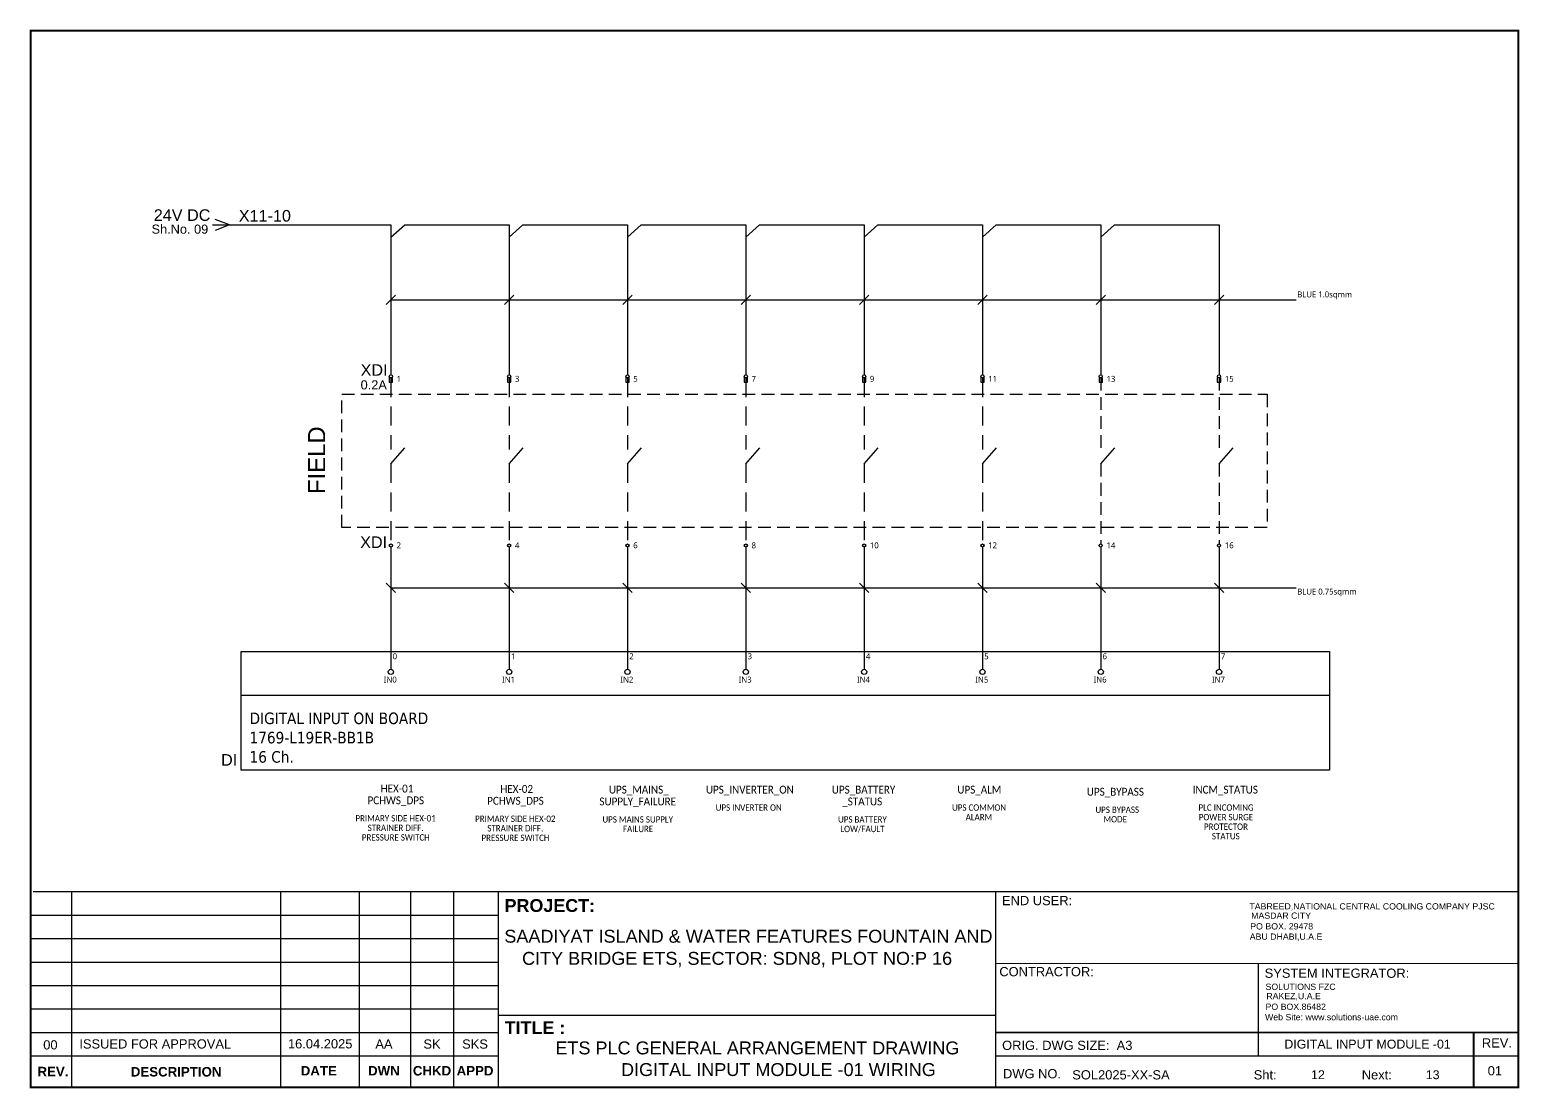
# Model space of a CAD drawing. Header units: inches. Extents: x 100535554 to 201081702, y 63708552 to 127420865.
# Drawn here: x 100539978 to 100541149, y 63708552 to 63709384 of the extents above; entities that cross this region are included whole.
import ezdxf
from ezdxf.enums import TextEntityAlignment as Align

# ---------------------------------------------------------------- set-up
doc = ezdxf.new("R2010")
doc.units = ezdxf.units.IN
doc.header["$MEASUREMENT"] = 0
doc.linetypes.add('DASHED', pattern=[0.75, 0.5, -0.25])
doc.layers.add('BORDER', color=7, linetype='Continuous')
doc.styles.add('A', font='arial.ttf')
doc.styles.add('ABB', font='arialbd.ttf')
doc.styles.add('MtXpl_Segoe_UI', font='segoeui.ttf')
doc.styles.add('Tahoma$001H0', font='tahoma.ttf')

# ---------------------------------------------------------------- blocks, each defined once
blk = doc.blocks.new('Title Frame_Al Bayt')
at = {"layer": 'BORDER'}
for p, q in [((897.4, -274.9), (1264.8, -274.9)), ((897.4, -293.3), (1264.8, -293.3)), ((897.4, -311.8), (1264.8, -311.8)), ((897.4, -330.3), (1264.8, -330.3)), ((897.4, -348.7), (1264.8, -348.7)), ((897.4, -367.2), (1264.8, -367.2))]:
    blk.add_line(p, q, dxfattribs=at)
at = {"layer": 'BORDER', "const_width": 1.54}
blk.add_lwpolyline([(897.4, 420.3), (897.4, -410.2), (2066.3, -410.2), (2066.3, 420.3)], close=True, dxfattribs=at)
at = {"layer": 'BORDER'}
for points, const_width in [([(899, -256.4), (2066.3, -256.4)], 1.08), ([(929.4, -410.2), (929.4, -256.4)], 1.08), ([(1093.7, -410.2), (1093.7, -256.4)], 1.08), ([(1093.7, -391.8), (1093.7, -256.4)], 1.08), ([(1155.6, -410.2), (1155.6, -256.4)], 1.08), ([(1195.8, -410.2), (1195.8, -256.4)], 1.08), ([(1195.8, -391.8), (1195.8, -256.4)], 1.08), ([(1229.6, -410.2), (1229.6, -256.4)], 1.08), ([(1229.6, -391.8), (1229.6, -256.4)], 1.08), ([(1264.8, -256.4), (1264.8, -410.2)], 1.08), ([(1655.6, -410.2), (1655.6, -256.4)], 1.08), ([(1655.6, -312.9), (2066.3, -312.9)], 0.923), ([(1862.1, -385.6), (1862.1, -312.9)], 0.923), ([(1655.6, -353.7), (1265.2, -353.7)], 1.08), ([(2066.3, -367.2), (1655.6, -367.2)], 1.08), ([(2031.2, -410.2), (2031.2, -367.2)], 1.54), ([(897.4, -385.6), (1264.8, -385.6)], 1.08), ([(2066.3, -385.6), (1655.6, -385.6)], 1.08)]:
    blk.add_lwpolyline(points, dxfattribs=dict(at, const_width=const_width))
for s, height, style, p in [('PROJECT:', 10.07, 'ABB', (1269.7, -272.4)), ('END USER:', 7.25, 'A', (1660.6, -267.1)), ('TABREED,NATIONAL CENTRAL COOLING COMPANY PJSC', 4.93, 'A', (1855, -270.5)), ('MASDAR CITY', 4.93, 'A', (1856.4, -277.8)), ('SAADIYAT ISLAND & WATER FEATURES FOUNTAIN AND', 10.15, 'A', (1269.5, -296.6)), ('ABU DHABI,U.A.E', 4.93, 'A', (1855.3, -294.3)), ('PO BOX. 29478', 4.93, 'A', (1855.7, -286.2)), (' CITY BRIDGE ETS, SECTOR: SDN8, PLOT NO:P 16', 10.15, 'A', (1279.5, -314)), ('CONTRACTOR:', 7.25, 'A', (1658.5, -323)), ('SYSTEM INTEGRATOR:', 7.25, 'A', (1867, -324.2)), ('SOLUTIONS FZC', 4.93, 'A', (1867.7, -333.7)), ('RAKEZ,U.A.E', 4.93, 'A', (1868.3, -341)), ('PO BOX.86482', 4.93, 'A', (1867.7, -349.4)), ('TITLE :', 10.07, 'ABB', (1269.8, -368.5)), ('Web Site: www.solutions-uae.com ', 4.93, 'A', (1867.3, -357.6)), ('ORIG. DWG SIZE:  A3', 7.25, 'A', (1660.7, -380.9)), ('REV.', 7.25, 'A', (2037.7, -379)), ('DWG NO.', 7.25, 'A', (1661.4, -403.2)), ('SOL2025-XX-SA', 7.25, 'A', (1715.8, -404.1)), ('Sht:', 7.25, 'A', (1858.4, -404.1)), ('Next:', 7.25, 'A', (1943.3, -404.1)), ('01', 7.25, 'A', (2042.3, -400.9))]:
    blk.add_text(s, height=height, dxfattribs=dict(at, style=style)).set_placement(p)
for s, height, style, p in [('00', 7.25, 'A', (912.8, -376.9)), ('REV.', 7.46, 'ABB', (914.8, -397.9))]:
    blk.add_text(s, height=height, dxfattribs=dict(at, style=style)).set_placement(p, align=Align.MIDDLE)
for s, height, style, p in [('ISSUED FOR APPROVAL', 7.25, 'A', (995.2, -379.8)), ('16.04.2025', 7.25, 'A', (1124.8, -379.7)), ('AA', 7.25, 'A', (1174.9, -379.9)), ('SK', 7.25, 'A', (1212.7, -379.9)), ('SKS', 7.25, 'A', (1246.5, -379.9)), ('DESCRIPTION', 7.463, 'ABB', (1011.6, -401.8)), ('DATE', 7.46, 'ABB', (1123.7, -401)), ('DWN', 7.46, 'ABB', (1174.9, -401)), ('CHKD', 7.46, 'ABB', (1212.7, -401)), ('APPD', 7.46, 'ABB', (1246.5, -401))]:
    blk.add_text(s, height=height, dxfattribs=dict(at, style=style)).set_placement(p, align=Align.CENTER)

msp = doc.modelspace()

# ---------------------------------------------------------------- linework, layer by layer
for p, q in [((100540121.838, 63709230.563), (100540262.127, 63709230.563)), ((100540135.357, 63709230.563), (100540124.106, 63709234.862)), ((100540135.357, 63709230.563), (100540124.106, 63709226.263)), ((100540262.127, 63709230.563), (100540262.127, 63709112.763)), ((100540262.127, 63709220.887), (100540272.95, 63709230.563)), ((100540272.95, 63709230.563), (100540355.1, 63709230.563)), ((100540355.1, 63709230.563), (100540355.1, 63709112.763)), ((100540355.1, 63709220.887), (100540365.923, 63709230.563)), ((100540365.923, 63709230.563), (100540448.073, 63709230.563)), ((100540448.073, 63709230.563), (100540448.073, 63709112.763)), ((100540448.073, 63709220.887), (100540458.896, 63709230.563)), ((100540458.896, 63709230.563), (100540541.046, 63709230.563)), ((100540541.046, 63709230.563), (100540541.046, 63709112.763)), ((100540541.046, 63709220.887), (100540551.869, 63709230.563)), ((100540551.869, 63709230.563), (100540634.02, 63709230.563)), ((100540634.02, 63709230.563), (100540634.02, 63709112.763)), ((100540634.02, 63709220.887), (100540644.842, 63709230.563)), ((100540644.842, 63709230.563), (100540726.993, 63709230.563)), ((100540726.993, 63709230.563), (100540726.993, 63709112.763)), ((100540726.993, 63709220.887), (100540737.815, 63709230.563)), ((100540737.815, 63709230.563), (100540819.966, 63709230.563)), ((100540819.966, 63709230.563), (100540819.966, 63709112.763)), ((100540819.966, 63709220.887), (100540830.789, 63709230.563)), ((100540830.789, 63709230.563), (100540912.939, 63709230.563)), ((100540912.939, 63709230.563), (100540912.939, 63709112.763)), ((100540262.127, 63709171.663), (100540973.611, 63709171.663)), ((100540262.127, 63709042.707), (100540273.2, 63709055.28)), ((100540355.1, 63709042.707), (100540366.173, 63709055.28)), ((100540448.073, 63709042.707), (100540459.146, 63709055.28)), ((100540541.046, 63709042.707), (100540552.119, 63709055.28)), ((100540634.02, 63709042.707), (100540645.092, 63709055.28)), ((100540726.993, 63709042.707), (100540738.066, 63709055.28)), ((100540819.966, 63709042.707), (100540831.039, 63709055.28)), ((100540912.939, 63709042.707), (100540924.012, 63709055.28)), ((100540262.127, 63708977.298), (100540262.127, 63708881.288)), ((100540355.1, 63708977.298), (100540355.1, 63708881.288)), ((100540448.073, 63708977.298), (100540448.073, 63708881.288)), ((100540541.046, 63708977.298), (100540541.046, 63708881.288)), ((100540634.02, 63708977.298), (100540634.02, 63708881.288)), ((100540726.993, 63708977.298), (100540726.993, 63708881.288)), ((100540819.966, 63708977.298), (100540819.966, 63708881.288)), ((100540912.939, 63708977.298), (100540912.939, 63708881.288)), ((100540262.127, 63708945.224), (100540973.611, 63708945.224)), ((100540144.345, 63708861.011), (100540999.775, 63708861.011))]:
    msp.add_line(p, q)
at = {"color": 7}
for p, q in [((100540258.506, 63709168.042), (100540265.748, 63709175.284)), ((100540351.479, 63709168.042), (100540358.722, 63709175.284)), ((100540444.452, 63709168.042), (100540451.695, 63709175.284)), ((100540537.425, 63709168.042), (100540544.668, 63709175.284)), ((100540630.398, 63709168.042), (100540637.641, 63709175.284)), ((100540723.371, 63709168.042), (100540730.614, 63709175.284)), ((100540816.345, 63709168.042), (100540823.587, 63709175.284)), ((100540909.318, 63709168.042), (100540916.561, 63709175.284)), ((100540258.506, 63708948.846), (100540265.748, 63708941.603)), ((100540351.479, 63708948.846), (100540358.722, 63708941.603)), ((100540444.452, 63708948.846), (100540451.695, 63708941.603)), ((100540537.425, 63708948.846), (100540544.668, 63708941.603)), ((100540630.398, 63708948.846), (100540637.641, 63708941.603)), ((100540723.371, 63708948.846), (100540730.614, 63708941.603)), ((100540816.345, 63708948.846), (100540823.587, 63708941.603)), ((100540909.318, 63708948.846), (100540916.561, 63708941.603))]:
    msp.add_line(p, q, dxfattribs=at)
at = {"color": 0}
msp.add_line((100540262.127, 63709120.88), (100540262.127, 63709113.723), dxfattribs=at)
at = {"linetype": 'DASHED', "ltscale": 30}
for p, q in [((100540262.127, 63709110.302), (100540262.127, 63709053.995)), ((100540355.1, 63709110.302), (100540355.1, 63709053.995)), ((100540448.073, 63709110.302), (100540448.073, 63709053.995)), ((100540541.046, 63709110.302), (100540541.046, 63709053.995)), ((100540634.02, 63709110.302), (100540634.02, 63709053.995)), ((100540726.993, 63709110.302), (100540726.993, 63709053.995)), ((100540262.127, 63709042.707), (100540262.127, 63708979.76)), ((100540355.1, 63709042.707), (100540355.1, 63708979.76)), ((100540448.073, 63709042.707), (100540448.073, 63708979.76)), ((100540541.046, 63709042.707), (100540541.046, 63708979.76)), ((100540634.02, 63709042.707), (100540634.02, 63708979.76)), ((100540726.993, 63709042.707), (100540726.993, 63708979.76))]:
    msp.add_line(p, q, dxfattribs=at)
at = {"linetype": 'DASHED', "ltscale": 20}
for p, q in [((100540819.966, 63709110.302), (100540819.966, 63709053.995)), ((100540912.939, 63709110.302), (100540912.939, 63709053.995)), ((100540819.966, 63709042.707), (100540819.966, 63708979.76)), ((100540912.939, 63709042.707), (100540912.939, 63708979.76))]:
    msp.add_line(p, q, dxfattribs=at)
for points in [[(100540260.752, 63709107.065), (100540263.502, 63709107.065), (100540263.502, 63709110.302), (100540260.752, 63709110.302)], [(100540353.725, 63709107.065), (100540356.475, 63709107.065), (100540356.475, 63709110.302), (100540353.725, 63709110.302)], [(100540446.698, 63709107.065), (100540449.449, 63709107.065), (100540449.449, 63709110.302), (100540446.698, 63709110.302)], [(100540539.671, 63709107.065), (100540542.422, 63709107.065), (100540542.422, 63709110.302), (100540539.671, 63709110.302)], [(100540632.644, 63709107.065), (100540635.395, 63709107.065), (100540635.395, 63709110.302), (100540632.644, 63709110.302)], [(100540725.618, 63709107.065), (100540728.368, 63709107.065), (100540728.368, 63709110.302), (100540725.618, 63709110.302)], [(100540818.591, 63709107.065), (100540821.341, 63709107.065), (100540821.341, 63709110.302), (100540818.591, 63709110.302)], [(100540911.564, 63709107.065), (100540914.314, 63709107.065), (100540914.314, 63709110.302), (100540911.564, 63709110.302)], [(100540144.345, 63708895.114), (100540999.775, 63708895.114), (100540999.775, 63708801.887), (100540144.345, 63708801.887)]]:
    msp.add_lwpolyline(points, close=True)
msp.add_lwpolyline([(100540223.447, 63709097.423), (100540950.625, 63709097.423), (100540950.625, 63708992.638), (100540223.447, 63708992.638)], close=True, dxfattribs=at)
at = {"color": 0}
for centre in [(100540262.127, 63709111.533), (100540355.1, 63709111.533), (100540448.073, 63709111.533), (100540541.046, 63709111.533), (100540634.02, 63709111.533), (100540726.993, 63709111.533), (100540819.966, 63709111.533), (100540912.939, 63709111.533), (100540262.127, 63708978.529), (100540355.1, 63708978.529), (100540448.073, 63708978.529), (100540541.046, 63708978.529), (100540634.02, 63708978.529), (100540726.993, 63708978.529), (100540819.966, 63708978.529), (100540912.939, 63708978.529)]:
    msp.add_circle(centre, 1.231, dxfattribs=at)
for centre in [(100540262.127, 63708879.224), (100540355.1, 63708879.224), (100540448.073, 63708879.224), (100540541.046, 63708879.224), (100540634.02, 63708879.224), (100540726.993, 63708879.224), (100540819.966, 63708879.224), (100540912.939, 63708879.224)]:
    msp.add_circle(centre, 2.063)

# ---------------------------------------------------------------- block references
at = {"layer": 'BORDER'}
msp.add_blockref('Title Frame_Al Bayt', (100539081.752, 63708962.922), dxfattribs=at)

# ---------------------------------------------------------------- texts
at = {"color": 7, "style": 'MtXpl_Segoe_UI'}
for s, p in [('BLUE 1.0sqmm', (100540974.375, 63709175.939)), ('BLUE 0.75sqmm', (100540974.375, 63708942.375))]:
    msp.add_text(s, height=4.66043, dxfattribs=at).set_placement(p, align=Align.MIDDLE_LEFT)
for s, height, p in [('1', 4.66, (100540266.635, 63709107.254)), ('3', 4.66, (100540359.608, 63709107.254)), ('5', 4.66, (100540452.581, 63709107.254)), ('7', 4.66, (100540545.554, 63709107.254)), ('9', 4.66, (100540638.527, 63709107.254)), ('11', 4.6604, (100540731.501, 63709107.254)), ('13', 4.6604, (100540824.474, 63709107.254)), ('15', 4.6604, (100540917.447, 63709107.254)), ('2', 4.66, (100540266.635, 63708976.367)), ('4', 4.66, (100540359.608, 63708976.367)), ('6', 4.66, (100540452.581, 63708976.367)), ('8', 4.66, (100540545.554, 63708976.367)), ('10', 4.6604, (100540638.527, 63708976.367)), ('12', 4.6604, (100540731.501, 63708976.367)), ('14', 4.6604, (100540824.474, 63708976.367)), ('16', 4.6604, (100540917.447, 63708976.367)), ('0', 4.66, (100540263.521, 63708889.15)), ('1', 4.66, (100540356.494, 63708889.15)), ('2', 4.66, (100540449.467, 63708889.15)), ('3', 4.66, (100540542.44, 63708889.15)), ('4', 4.66, (100540635.414, 63708889.15)), ('5', 4.66, (100540728.387, 63708889.15)), ('6', 4.66, (100540821.36, 63708889.15)), ('7', 4.66, (100540914.333, 63708889.15)), ('IN0', 4.6604, (100540256.57, 63708870.842)), ('IN1', 4.6604, (100540349.543, 63708870.842)), ('IN2', 4.6604, (100540442.516, 63708870.842)), ('IN3', 4.6604, (100540535.489, 63708870.842)), ('IN4', 4.6604, (100540628.463, 63708870.842)), ('IN5', 4.6604, (100540721.436, 63708870.842)), ('IN6', 4.6604, (100540814.409, 63708870.842)), ('IN7', 4.6604, (100540907.382, 63708870.842))]:
    msp.add_text(s, height=height, dxfattribs=at).set_placement(p)
at = {"style": 'A'}
msp.add_text('DIGITAL INPUT MODULE -01 ', height=6.96131, dxfattribs=at).set_placement((100540964.24, 63708583.121))
for s, p in [('12', (100540990.619, 63708562.53)), ('13', (100541080.817, 63708562.53))]:
    msp.add_text(s, height=6.9613, dxfattribs=at).set_placement(p, align=Align.MIDDLE_CENTER)
at = {"color": 7, "insert": (100540151.037, 63708847.261), "char_height": 9.09602, "attachment_point": 1, "style": 'Tahoma$001H0'}
msp.add_mtext_dynamic_manual_height_columns('\\pt63.672;DIGITAL INPUT ON BOARD\\P1769-L19ER-BB1B\\P16 Ch.', width=893.15924, gutter_width=1, heights=[285.685], dxfattribs=at)
at = {"color": 7, "attachment_point": 1, "line_spacing_factor": 0.9, "style": 'Tahoma$001H0'}
for s, width, gutter_width, heights, insert, char_height in [('\\pi20.824,t84.496;{\\fCalibri Light|b0|i0|c0|p34;\\H0.75x;\\C256; \\fCalibri|b0|i0|c0|p32;\\H0.90882x;\\W0.9;HEX-01 \\P\\pi12.83,t76.502;PCHWS_DPS\\P\\pi34.768,t98.44;\\H0.58065x;\\P\\pi3.3816,t67.054;\\H1.3889x;PRIMARY SIDE HEX-01 \\P\\pi12.956,t76.629;STRAINER DIFF. \\P\\pi8.3871,t72.059;PRESSURE SWITCH}', 69.53571, 1, [52.998], (100540230.91, 63708790.611), 9.096024), ('\\pi20.831,t84.503;{\\fCalibri Light|b0|i0|c0|p34;\\H0.75x;\\C256; \\fCalibri|b0|i0|c0|p32;\\H0.90882x;\\W0.9;HEX-02 \\P\\pi12.83,t76.502;PCHWS_DPS\\P\\pi34.768,t98.44;\\H0.58065x;\\P\\pi3.3868,t67.059;\\H1.3889x;PRIMARY SIDE HEX-02 \\P\\pi12.956,t76.629;STRAINER DIFF. \\P\\pi8.3871,t72.059;PRESSURE SWITCH}', 69.53571, 1, [52.998], (100540324.95, 63708790.276), 9.096024), ('\\pi8.007,t71.679;{\\fCalibri Light|b0|i0|c0|p34;\\H0.75x;\\C256; \\fCalibri|b0|i0|c0|p32;\\H0.90882x;\\W0.9;UPS_MAINS_ \\P\\pi2.9379,t66.61;SUPPLY_FAILURE\\P\\pi32.984,t96.656;\\H0.58065x;\\P\\pi5.3225,t68.995;\\H1.3889x;UPS MAINS SUPPLY \\P\\pi21.476,t85.148;FAILURE}', 65.96805, 1, [58.199], (100540423.049, 63708789.747), 9.096024), ('\\pi0.8786,t64.551;{\\fCalibri Light|b0|i0|c0|p34;\\H0.75x;\\C256; \\fCalibri|b0|i0|c0|p32;\\H0.90882x;\\W0.9;UPS_INVERTER_ON \\P\\pi36.606,t100.28;\\H0.58065x;\\P\\pi10.995,t74.667;\\H1.3889x;UPS INVERTER ON}', 73.21134, 1, [43.953], (100540506.394, 63708789.747), 9.096024), ('\\pi3.5441,t67.216;{\\fCalibri Light|b0|i0|c0|p34;\\H0.75x;\\C256; \\fCalibri|b0|i0|c0|p32;\\H0.90882x;\\W0.9;UPS_BATTERY\\P\\pi14.165,t77.838;_STATUS \\P\\pi29.882,t93.554;\\H0.58065x;\\P\\pi10.879,t74.552;\\H1.3889x;UPS BATTERY\\fTahoma|b0|i0|c0|p34;\\H1.3644x;\\W1; \\P\\pi12.674,t76.346;\\fCalibri|b0|i0|c0|p32;\\H0.73292x;\\W0.9;LOW/FAULT}', 59.7635, 0, [53.194], (100540602.647, 63708789.747), 9.096024), ('\\pi5.4362,t69.108;{\\fCalibri|b0|i0|c0|p32;\\H0.68162x;\\W0.9;\\C256;UPS_ALM\\P\\pi22.15,t85.823;\\H0.58065x;\\P\\pi1.2735,t64.946;\\H1.3889x;UPS COMMON \\P\\pi11.961,t75.633;ALARM}', 44.30099, 0, [53.194], (100540701.842, 63708789.747), 9.09602), ('{\\fCalibri|b0|i0|c0|p32;\\H0.68162x;\\W0.9;\\C256;   UPS_BYPASS\\H0.99999x;\\P\\pi30.846,t94.518;\\H0.58065x;\\P\\pi0,tz;\\H1.3889x;        UPS BYPASS \\P            MODE}', 61.69219, 0, [36.74], (100540803.098, 63708788.067), 9.09602), ('{\\fCalibri|b0|i0|c0|p32;\\H0.68162x;\\W0.9;\\C256;INCM_STATUS\\P\\pi25.932,t89.604;\\H0.58065x;\\P\\pi4.607,t68.279;\\H1.3889x;PLC INCOMING \\P\\pi4.8338,t68.506;POWER SURGE \\P\\pi8.9133,t72.585;PROTECTOR \\P\\pi15.146,t78.818;STATUS}', 51.86461, 0, [55.534], (100540892.169, 63708789.747), 9.09602)]:
    msp.add_mtext_dynamic_manual_height_columns(s, width=width, gutter_width=gutter_width, heights=heights, dxfattribs=dict(at, insert=insert, char_height=char_height))
at = {"layer": 'BORDER', "style": 'A'}
for s, height, p in [('24V DC', 9.096, (100540075.797, 63709238.317)), ('X11-10', 9.096, (100540142.6, 63709237.775)), ('Sh.No. 09', 7.1693, (100540074.049, 63709227.263)), ('XDI', 9.096, (100540238.328, 63709116.532)), ('0.2A', 7.1693, (100540238.328, 63709104.846)), ('XDI', 9.096, (100540237.976, 63708981.155)), ('DI', 9.096, (100540128.666, 63708810.022))]:
    msp.add_text(s, height=height, dxfattribs=at).set_placement(p, align=Align.MIDDLE_LEFT)
msp.add_text('FIELD', height=13.4424, rotation=90, dxfattribs=at).set_placement((100540203.739, 63709018.99), align=Align.MIDDLE_LEFT)
for s, p in [('ETS PLC GENERAL ARRANGEMENT DRAWING', (100540391.384, 63708578.525)), ('DIGITAL INPUT MODULE -01 WIRING ', (100540442.978, 63708561.502))]:
    msp.add_text(s, height=10.15, dxfattribs=at).set_placement(p)

doc.saveas('drawing.dxf')
